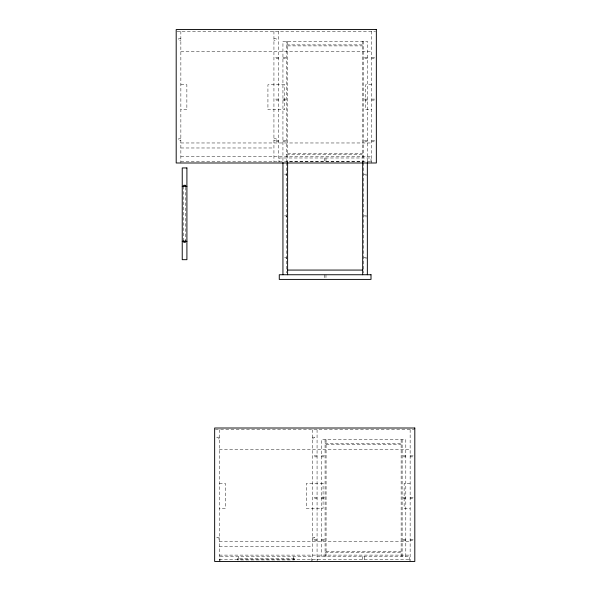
<?xml version="1.0" encoding="UTF-8"?>
<svg xmlns="http://www.w3.org/2000/svg" width="591" height="591" viewBox="0 0 591 591"><rect width="100%" height="100%" fill="white"/><g stroke="black" fill="none" stroke-linecap="round" stroke-linejoin="round"><path stroke-width="0.44" stroke-dasharray="2.96 2.22" d="M176.968 31.22L375.573 31.22M180.861 38.725L178.526 38.725L178.526 40.395L180.861 40.387M273.936 38.725L276.27 38.725L276.27 40.387L273.936 40.387M286.613 44.894L363.672 44.894M287.61 45.899L362.675 45.899M180.861 51.232L371.68 51.232M278.605 57.408L275.273 57.408L275.273 58.406L278.605 58.406M282.941 57.408L286.28 57.408L286.28 58.406L282.941 58.406M367.343 57.408L364.004 57.408L364.004 58.406L367.343 58.406M371.68 57.408L375.012 57.408L375.012 58.406L371.68 58.398M180.861 84.757L186.867 84.757L186.867 109.778L180.861 109.778M371.68 84.757L365.674 84.757L365.674 109.778L371.68 109.778M278.605 99.111L275.273 99.103L275.273 100.101L278.605 100.101M282.941 99.103L286.28 99.103L286.28 100.108L282.941 100.108M367.343 99.103L364.004 99.103L364.004 100.108L367.343 100.108M371.68 99.103L375.012 99.103L375.012 100.108L371.68 100.108M180.861 138.804L178.526 138.804L178.526 140.473L180.861 140.473M273.936 138.804L276.27 138.804L276.27 140.473L273.936 140.473M278.605 140.806L275.273 140.806L275.273 141.803L278.605 141.803M282.941 140.806L286.28 140.806L286.28 141.803L282.941 141.803M367.343 140.806L364.004 140.806L364.004 141.803L367.343 141.803M371.68 140.806L375.012 140.806L375.012 141.803L371.68 141.803M180.861 142.97L371.68 142.97M180.861 147.979L273.936 147.979M287.61 153.313L362.675 153.313M286.613 154.317L363.672 154.317M180.861 156.652L371.68 156.652M180.861 161.321L371.68 161.321M284.611 174.168L286.28 174.168L286.28 175.165L284.611 175.165M366.509 174.168L364.004 174.168L364.004 175.165L366.509 175.165M284.611 215.863L286.28 215.863L286.28 216.86L284.611 216.86M366.509 215.863L364.004 215.863L364.004 216.86L366.509 216.86M284.611 257.565L286.28 257.565L286.28 258.562L284.611 258.562M366.509 257.565L364.004 257.565L364.004 258.562L366.509 258.562M215.427 429.679L414.808 429.679M219.32 437.185L216.986 437.185L216.986 438.854L219.32 438.854M312.395 437.185L314.73 437.185L314.73 438.854L312.395 438.854M325.072 443.361L402.131 443.361M326.069 444.358L401.134 444.358M219.32 449.699L410.139 449.699M317.064 455.868L313.732 455.868L313.732 456.865L317.064 456.865M321.401 455.868L324.74 455.868L324.74 456.865L321.401 456.865M405.803 455.868L402.464 455.868L402.464 456.865L405.803 456.865M410.139 455.868L413.471 455.868L413.471 456.865L410.139 456.865M219.32 483.386L225.326 483.386L225.326 508.408L219.32 508.408M410.139 483.386L404.133 483.386L404.133 508.408L410.139 508.408M317.064 497.57L313.732 497.57L313.732 498.568L317.064 498.568M321.401 497.563L324.74 497.563L324.74 498.568L321.401 498.568M405.803 497.563L402.464 497.563L402.464 498.568L405.803 498.568M410.139 497.57L413.471 497.57L413.471 498.568L410.139 498.568M219.32 537.263L216.986 537.263L216.986 538.933L219.32 538.933M312.395 537.263L314.73 537.263L314.73 538.933L312.395 538.933M317.064 539.265L313.732 539.265L313.732 540.27L317.064 540.27M321.401 539.265L324.74 539.265L324.74 540.27L321.401 540.27M405.803 539.265L402.464 539.265L402.464 540.27L405.803 540.27M410.139 539.265L413.471 539.273L413.471 540.27L410.139 540.263M219.32 541.437L410.139 541.437M219.32 546.439L312.395 546.439M326.069 551.772L401.134 551.772M325.072 552.777L402.131 552.777M219.32 555.112L410.139 555.112M219.32 559.78L410.139 559.78M410.139 429.679L410.139 561.45M409.467 560.334L409.467 556.449L317.729 556.449L317.729 560.334M405.803 556.449L405.803 439.689L321.401 439.689L321.401 556.449M402.131 439.689L402.131 556.449M401.134 439.689L401.134 556.449M371.68 31.22L371.68 162.99M371.008 161.875L371.008 157.982L279.27 157.982L279.27 161.875M367.343 161.661L367.343 41.222L282.941 41.222L282.941 161.661M364.433 556.449L364.433 560.334M363.672 41.222L363.672 161.661L286.613 161.653L286.613 41.222M363.672 162.584L363.672 272.902M362.771 556.449L362.771 560.334M362.675 41.222L362.675 162.658M326.069 439.689L326.069 556.449M325.973 157.982L325.973 161.875M325.973 274.741L325.973 278.634M325.072 439.689L325.072 556.449M324.311 157.982L324.311 161.875M324.311 274.741L324.311 278.634M317.064 429.679L317.064 560.527M312.395 429.679L312.395 560.527M311.73 561.45L311.73 556.781L219.992 556.781L219.992 561.45M293.38 556.781L293.38 560.674M287.61 41.222L287.61 162.658M286.613 162.584L286.613 272.902M278.605 31.22L278.605 162.067M273.936 31.22L273.936 162.067M238.336 556.781L238.336 560.674M219.32 429.679L219.32 561.45M185.404 187.207L185.404 240.493M183.742 186.291L183.742 241.335M180.861 31.22L180.861 162.99M284.611 84.757L267.93 84.757L267.93 109.778L284.611 109.778L284.611 84.757M323.07 483.386L306.389 483.386L306.389 508.408L323.07 508.408L323.07 483.386M294.377 558.281L237.338 558.281L237.338 559.95L294.377 559.95L294.377 558.281"/><path stroke-width="0.89" d="M182.235 186.291L186.911 186.291M182.235 241.335L186.911 241.335M287.61 270.072L362.675 270.072M367.343 162.584L367.343 274.741M362.675 162.584L362.675 274.741M287.61 162.584L287.61 274.741M282.941 162.584L282.941 274.741M185.404 186.291L185.404 185.286L183.742 185.286L183.742 186.291M185.404 240.493L185.404 242.332L183.742 242.332L183.742 240.493M376.349 29.55L176.192 29.55L176.192 162.99L376.349 162.99L376.349 29.55M186.911 167.94L182.235 167.94L182.235 259.678L186.911 259.678L186.911 167.94M371.008 274.741L279.27 274.741L279.27 279.41L371.008 279.41L371.008 274.741M414.808 428.01L214.651 428.01L214.651 561.45L414.808 561.45L414.808 428.01"/></g></svg>
